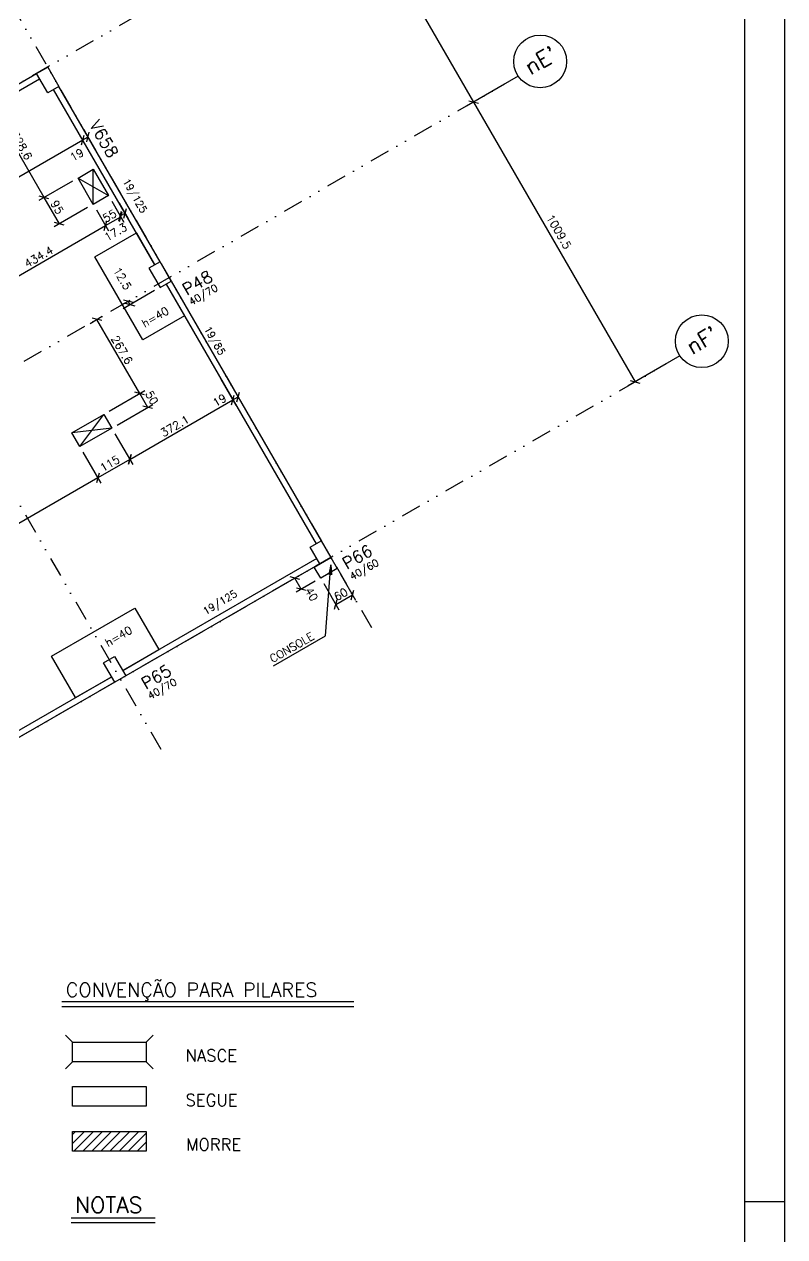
# Model space of a CAD drawing. Extents: x 552728 to 567603, y -747 to 9766.
# Drawn here: x 565228 to 567603, y 2856 to 6644 of the extents above; entities that cross this region are included whole.
import ezdxf

# ---------------------------------------------------------------- set-up
doc = ezdxf.new("R2010")
doc.units = 0
doc.header["$LTSCALE"] = 125
doc.header["$MEASUREMENT"] = 0
doc.linetypes.add('DIVIDE', pattern=[1.25, 0.5, -0.25, 0, -0.25, 0, -0.25])
doc.layers.get('0').update_dxf_attribs({"linetype": 'CONTINUOUS'})
for name, color, linetype in [('205', 14, 'DIVIDE'), ('216', 7, 'CONTINUOUS'), ('220', 4, 'CONTINUOUS'), ('221', 5, 'CONTINUOUS'), ('222', 6, 'CONTINUOUS'), ('238', 11, 'CONTINUOUS'), ('250', 5, 'CONTINUOUS')]:
    doc.layers.add(name, color=color, linetype=linetype)
doc.styles.get("Standard").update_dxf_attribs({"font": 'ROMANS.SHX'})

msp = doc.modelspace()

# ---------------------------------------------------------------- linework, layer by layer
for p, q in [((567603.1, -747), (567603.1, 9765.5)), ((567478.1, 2965.5), (567603.1, 2965.5))]:
    msp.add_line(p, q)
at = {"layer": '205'}
for p, q in [((563699.8, 9284.5), (566322.2, 4742.4)), ((563042, 8904.8), (565664.4, 4362.7)), ((566391.3, 7139.9), (562256.7, 4752.8)), ((566771.1, 6482.2), (562429.7, 3975.6)), ((567275.8, 5607.9), (563420.3, 3381.9))]:
    msp.add_line(p, q, dxfattribs=at)
at = {"layer": '216', "linetype": 'Continuous'}
for p, q in [((565233.3, 6449.4), (565233.3, 6449.4)), ((565396.1, 6163.9), (565396.1, 6163.9)), ((565396.1, 6163.9), (565396.1, 6163.9)), ((565305.4, 6098.8), (565275.2, 6106.9)), ((565305.4, 6098.8), (565275.2, 6106.9)), ((565491.2, 6109.2), (565491.2, 6109.2)), ((565491.2, 6109.2), (565491.2, 6109.2)), ((565514.1, 6104), (565514.1, 6104)), ((565443.6, 6081.7), (565443.6, 6081.7)), ((565443.6, 6081.7), (565443.6, 6081.7)), ((565443.6, 6081.7), (565443.6, 6081.7)), ((565539, 6038.9), (565547.1, 6069.1)), ((565352.9, 6016.5), (565322.7, 6024.6)), ((565477.9, 6000.1), (565486, 6030.3)), ((565477.9, 6000.1), (565486, 6030.3)), ((565524, 6030.2), (565532.1, 6060.4)), ((565525.5, 6027.6), (565533.6, 6057.8)), ((565470.2, 5718.3), (565440, 5726.4)), ((565416.2, 5699.9), (565416.2, 5699.9)), ((565832.1, 5553.2), (565832.1, 5553.2)), ((565832.1, 5553.2), (565832.1, 5553.2)), ((565848.6, 5562.7), (565848.6, 5562.7)), ((565604, 5486.6), (565573.8, 5494.7)), ((565604, 5486.6), (565573.8, 5494.7)), ((565892.2, 5465.1), (565900.3, 5495.2)), ((565875.7, 5455.6), (565883.8, 5485.7)), ((565875.7, 5455.6), (565883.8, 5485.7)), ((565476.2, 5425.5), (565476.2, 5425.5)), ((565476.2, 5425.5), (565476.2, 5425.5)), ((565629, 5443.3), (565598.8, 5451.4)), ((565501.2, 5382.2), (565501.2, 5382.2)), ((565501.2, 5382.2), (565501.2, 5382.2)), ((565501.2, 5382.2), (565501.2, 5382.2)), ((565401.6, 5324.7), (565401.6, 5324.7)), ((565401.6, 5324.7), (565401.6, 5324.7)), ((565561.6, 5299.7), (565553.5, 5269.5)), ((565553.5, 5269.5), (565561.6, 5299.7)), ((565462, 5242.2), (565453.9, 5212)), ((565462, 5242.2), (565453.9, 5212))]:
    msp.add_line(p, q, dxfattribs=at)
at = {"layer": '216'}
for p, q in [((566616.2, 6405.5), (566646.4, 6397.4)), ((566616.2, 6405.5), (566646.4, 6397.4)), ((565406.8, 6267.8), (565414.9, 6298)), ((565406.8, 6267.8), (565414.9, 6298)), ((565423.2, 6277.3), (565431.3, 6307.5)), ((565423.2, 6277.3), (565431.3, 6307.5)), ((565567.9, 5774.7), (565537.7, 5782.8)), ((565574.1, 5763.9), (565544, 5772)), ((567120.9, 5531.2), (567151.1, 5523.1)), ((566088.3, 4909.4), (566058.1, 4917.5)), ((566108.3, 4874.8), (566078.1, 4882.9)), ((566249.4, 4846.4), (566257.5, 4876.6)), ((566197.4, 4816.4), (566205.5, 4846.6))]:
    msp.add_line(p, q, dxfattribs=at)
at = {"layer": '220'}
for points in [[(565266.7, 6490.6), (565301.3, 6510.6), (565336.3, 6450), (565301.7, 6430), (565266.7, 6490.6)], [(565652.3, 5902.6), (565617.7, 5882.6), (565652.7, 5822), (565687.3, 5842), (565652.3, 5902.6)], [(566121.2, 5010.5), (566155.8, 5030.5), (566185.8, 4978.6), (566151.2, 4958.6), (566121.2, 5010.5)], [(565475.8, 4649.4), (565510.4, 4669.4), (565545.4, 4608.8), (565510.8, 4588.8), (565475.8, 4649.4)]]:
    msp.add_lwpolyline(points, dxfattribs=at)
at = {"layer": '221'}
for p, q in [((565345.5, 3575.6), (566257.7, 3575.6)), ((565378.4, 3146.7), (565416.1, 3184.5)), ((565378.4, 3175), (565387.8, 3184.5)), ((565382.9, 3123), (565444.4, 3184.5)), ((565411.1, 3123), (565472.6, 3184.5)), ((565439.4, 3123), (565500.9, 3184.5)), ((565467.7, 3123), (565529.2, 3184.5)), ((565495.9, 3123), (565557.4, 3184.5)), ((565524.2, 3123), (565585.7, 3184.5)), ((565552.5, 3123), (565609, 3179.5)), ((565580.7, 3123), (565609, 3151.2)), ((565374.7, 2900.2), (565637.2, 2900.2))]:
    msp.add_line(p, q, dxfattribs=at)
for centre in [(566839.5, 6528.3), (567344.3, 5654)]:
    msp.add_circle(centre, 82.5, dxfattribs=at)
at = {"layer": '222'}
for p, q in [((567478.1, -622), (567478.1, 9640.5)), ((565345.5, 3590.6), (566257.7, 3590.6)), ((565378.4, 3464.1), (565356.6, 3485.9)), ((565609, 3464.1), (565630.7, 3485.9)), ((565378.4, 3464.1), (565609, 3464.1)), ((565378.4, 3402.6), (565378.4, 3464.1)), ((565609, 3464.1), (565609, 3402.6)), ((565378.4, 3402.6), (565356.6, 3380.9)), ((565609, 3402.6), (565378.4, 3402.6)), ((565609, 3402.6), (565630.7, 3380.9)), ((565378.4, 3324.9), (565609, 3324.9)), ((565378.4, 3263.4), (565378.4, 3324.9)), ((565609, 3324.9), (565609, 3263.4)), ((565609, 3263.4), (565378.4, 3263.4)), ((565378.4, 3184.5), (565609, 3184.5)), ((565378.4, 3123), (565378.4, 3184.5)), ((565609, 3184.5), (565609, 3123)), ((565609, 3123), (565378.4, 3123)), ((565374.7, 2915.2), (565637.2, 2915.2))]:
    msp.add_line(p, q, dxfattribs=at)
at = {"layer": '238'}
for p, q in [((564660.9, 6140.8), (565266.7, 6490.6)), ((564670.4, 6124.4), (565276.2, 6474.1)), ((565652.3, 5902.6), (565336.3, 6450)), ((565635.9, 5893.1), (565319.9, 6440.5)), ((565448.5, 5917.7), (565578.4, 5992.7)), ((565578.4, 5992.7), (565635.9, 5893.1)), ((565598.5, 5657.9), (565448.5, 5917.7)), ((565687.3, 5842), (566155.8, 5030.5)), ((565670.9, 5832.5), (566139.4, 5021)), ((565670.9, 5832.5), (565728.4, 5732.9)), ((565728.4, 5732.9), (565598.5, 5657.9)), ((566141.7, 4975), (565535.9, 4625.3)), ((566151.2, 4958.6), (565545.4, 4608.8)), ((565313.7, 4670.2), (565573.5, 4820.2)), ((565573.5, 4820.2), (565648.5, 4690.3)), ((565388.7, 4540.3), (565313.7, 4670.2)), ((565535.9, 4625.3), (565648.5, 4690.3)), ((565501.3, 4605.3), (564886.4, 4250.3)), ((565510.8, 4588.8), (564895.9, 4233.8)), ((565388.7, 4540.3), (565501.3, 4605.3))]:
    msp.add_line(p, q, dxfattribs=at)
for points in [[(565396.1, 6163.9), (565443.7, 6191.4), (565491.2, 6109.2), (565443.6, 6081.7), (565396.1, 6163.9)], [(565401.6, 5324.7), (565376.6, 5368), (565476.2, 5425.5), (565501.2, 5382.2), (565401.6, 5324.7)], [(566185.9, 4978.5), (566205.9, 4943.9), (566153.9, 4913.9), (566133.9, 4948.5), (566185.9, 4978.5)]]:
    msp.add_lwpolyline(points, dxfattribs=at)
at = {"layer": '250'}
for p, q in [((566251.5, 7059.2), (566631.3, 6401.4)), ((566728.3, 6457.5), (566609.6, 6388.9)), ((566631.3, 6401.4), (567136, 5527.2)), ((565410.8, 6282.9), (565427.3, 6292.4)), ((565423.8, 6298.5), (565414.8, 6314.1)), ((564128.2, 5542.4), (565410.8, 6282.9)), ((565443.6, 6081.7), (565443.7, 6191.4)), ((565396.1, 6163.9), (565491.2, 6109.2)), ((565635.4, 5812), (565537.4, 5755.4)), ((565557.5, 5781.5), (565531.2, 5766.3)), ((565559.1, 5767.9), (565552.8, 5778.8)), ((567233.1, 5583.2), (567114.4, 5514.7)), ((565401.6, 5324.7), (565476.2, 5425.5)), ((565501.2, 5382.2), (565376.6, 5368)), ((566133.9, 4948.5), (566057, 4904.1)), ((566133.9, 4948.5), (566057, 4904.1)), ((566215.9, 4926.6), (566262.8, 4845.2)), ((566093.2, 4878.8), (566073.2, 4913.5)), ((566136.6, 4903.9), (566077, 4869.5)), ((566163.9, 4896.6), (566210.9, 4815.2)), ((566201.5, 4831.5), (566253.4, 4861.5))]:
    msp.add_line(p, q, dxfattribs=at)
at = {"layer": '250', "linetype": 'Continuous'}
for p, q in [((565290.3, 6102.9), (565126, 6387.4)), ((565378.7, 6153.9), (565274.1, 6093.5)), ((565378.7, 6153.9), (565274.1, 6093.5)), ((565337.8, 6020.6), (565290.3, 6102.9)), ((565426.2, 6071.7), (565321.6, 6011.2)), ((565453.6, 6064.3), (565491.3, 5998.9)), ((565453.6, 6064.3), (565491.3, 5998.9)), ((565501.2, 6091.8), (565537.4, 6029.1)), ((565501.2, 6091.8), (565539, 6026.4)), ((565524.1, 6086.7), (565552.4, 6037.7)), ((565482, 6015.2), (565529.6, 6042.7)), ((565528, 6045.3), (565543, 6054)), ((565105.8, 5798), (565482, 6015.2)), ((565433.6, 5709.9), (565471.4, 5731.8)), ((565588.9, 5490.6), (565455.1, 5722.4)), ((565842.1, 5535.9), (565889.2, 5454.4)), ((565842.1, 5535.9), (565889.2, 5454.4)), ((565858.6, 5545.4), (565905.6, 5463.9)), ((565493.5, 5435.5), (565605.2, 5500)), ((565493.5, 5435.5), (565605.2, 5500)), ((565518.5, 5392.2), (565630.2, 5456.7)), ((565557.6, 5284.6), (565879.8, 5470.6)), ((565613.9, 5447.3), (565588.9, 5490.6)), ((565879.8, 5470.6), (565896.2, 5480.1)), ((565511.2, 5364.9), (565566.9, 5268.4)), ((565511.2, 5364.9), (565566.9, 5268.4)), ((565411.6, 5307.4), (565467.3, 5210.9)), ((565411.6, 5307.4), (565467.3, 5210.9)), ((565557.6, 5284.6), (565458, 5227.1)), ((565458, 5227.1), (564630.9, 4749.6))]:
    msp.add_line(p, q, dxfattribs=at)
at = {"layer": '250'}
msp.add_lwpolyline([(566006.8, 4639.9), (566169.1, 4733.6), (566185.6, 4955.2), (566187.4, 4924), (566185.6, 4955.2), (566179.2, 4924.6)], dxfattribs=at)

# ---------------------------------------------------------------- texts
at = {"layer": '216', "linetype": 'Continuous'}
for s, rotation, p in [('328.6', 300, (565184.6, 6300.8)), ('95', 300, (565309.3, 6085)), ('55', 30, (565482.5, 6024.2)), ('17.3', 30, (565487.2, 5965.4)), ('434.4', 30, (565238.1, 5883.1)), ('267.6', 300, (565498.5, 5662.2)), ('50', 300, (565605.2, 5489.6)), ('19', 30, (565825.5, 5448)), ('372.1', 30, (565663, 5354.1)), ('115', 30, (565473.7, 5244.9))]:
    msp.add_text(s, height=25, rotation=rotation, dxfattribs=at).set_placement(p)
at = {"layer": '216'}
for s, height, rotation, p in [('19', 25, 30, (565380, 6215.1)), ('19/125', 22.5, 300, (565535.1, 6153.9)), ('1009.5', 25, 300, (566857.4, 6040.9)), ('12.5', 25, 300, (565505.1, 5876.3)), ('40/70', 22.5, 30, (565750.3, 5764.9)), ('h=40', 25, 30, (565603.7, 5696.2)), ('19/85', 22.5, 300, (565789, 5693)), ('40/60', 22.5, 30, (566252.8, 4906.5)), ('19/125', 22.5, 31, (565794.7, 4798.3)), ('40', 25, 299.9991, (566103.7, 4875.7)), ('60', 25, 30.0024, (566204.2, 4841.7)), ('h=40', 25, 30, (565489.7, 4698.5)), ('CONSOLE', 25, 29.999, (566003.8, 4648.2)), ('40/70', 22.5, 30, (565621.8, 4533.5))]:
    msp.add_text(s, height=height, rotation=rotation, dxfattribs=at).set_placement(p)
at = {"layer": '220'}
for s, height, rotation, p in [("nE'", 50, 30, (566808.9, 6484.7)), ('V658', 37.5, 300, (565429.5, 6331)), ('P48', 37.5, 30, (565735.9, 5795.8)), ("nF'", 50, 30, (567313.6, 5610.5)), ('P66', 37.5, 30, (566235.2, 4939.2)), ('P65', 37.5, 30, (565607.4, 4564.4))]:
    msp.add_text(s, height=height, rotation=rotation, dxfattribs=at).set_placement(p)
at = {"layer": '222'}
for s, height, p in [('CONVENÇÃO PARA PILARES', 43.75, (565358, 3605.6)), ('NASCE', 37.5, (565732, 3403.3)), ('SEGUE', 37.5, (565732, 3264.2)), ('MORRE', 37.5, (565733.8, 3125.2)), ('NOTAS', 50, (565387.2, 2930.2))]:
    msp.add_text(s, height=height, dxfattribs=at).set_placement(p)

doc.saveas('drawing.dxf')
